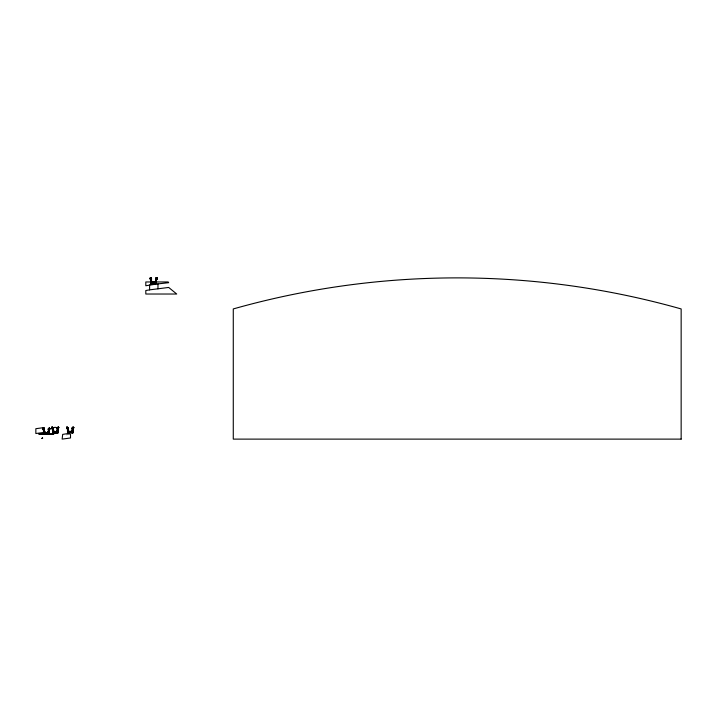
<?xml version="1.0" encoding="UTF-8"?>
<svg xmlns="http://www.w3.org/2000/svg" width="717" height="717" viewBox="0 0 717 717"><rect width="100%" height="100%" fill="white"/><g stroke="black" fill="none" stroke-linecap="round" stroke-linejoin="round"><path stroke-width="0.54" stroke-dasharray="3.58 2.69" d="M66.331 434.905L70.508 434.341"/><path stroke-width="1.08" d="M42.581 437.872L41.971 438.302L42.509 438.06M43.289 429.25L43.737 434.179L48.873 434.179C48.272 428.255 51.167 427.932 49.025 429.591M48.702 430.675L48.693 430.039M44.104 429.295C45.019 425.28 41.461 432.476 46.211 433.265C48.577 433.767 49.312 430.083 48.801 429.474C49.509 431.213 47.456 432.96 48.559 430.37M53.022 433.122L52.278 428.336M52.924 427.529C51.274 430.63 57.046 434.17 57.485 429.16M57.62 429.465L57.459 430.585M53.148 428.47C50.333 433.274 60.058 433.059 57.414 428.219M57.916 428.766C59.995 424.733 57.772 430.451 57.835 427.431M57.754 433.122L57.799 430.648L57.754 433.122C56.742 423.935 60.094 428.076 57.853 428.578M67.434 428.551C66.618 427.556 67.694 427.968 67.595 433.122L72.731 433.122L73.403 427.171L73.708 427.941L72.865 428.551L73.726 427.941L73.134 428.237M72.148 428.47C73.734 430.998 71.413 425.692 72.578 429.94M67.792 427.422L68.232 430.254L67.712 430.648L70.06 432.208L72.551 430.872L72.426 427.977L73.726 427.628L72.829 427.431M73.69 427.574C73.152 426.023 72.659 429.743 73.708 427.502M151.43 283.869L150.955 281.494L150.946 283.869L150.695 280.464L151.206 278.752L151.619 281.485L153.931 282.543L155.643 281.234L155.786 278.169L157.005 278.062L156.198 281.396M154.8 282.292L155.607 281.261L156.154 282.677L156.163 281.485L155.679 283.869L156.118 281.575L156.163 283.869L150.973 283.869L150.911 281.396M155.688 278.734L155.679 281.091L154.603 282.301L156.27 280.697L155.58 278.617M155.912 279.03C157.848 284.622 148.643 283.26 151.09 278.411M155.849 279.065L156.288 280.499L155.831 280.508M157.131 278.339C155.419 281.109 157.292 276.556 157.113 278.68C156.915 277.031 156.315 280.078 156.969 278.689C157.122 278.268 156.736 277.434 157.131 278.68M43.952 434.179L43.692 431.795L43.692 434.179C43.603 431.697 44.257 431.616 43.692 432.978L44.167 434.179L44.212 427.565L35.85 428.694L35.85 433.525L44.212 432.396C45.099 433.086 48.622 434.215 48.729 430.998M48.702 434.179L48.702 431.921L48.093 431.571M48.756 432.978L48.899 431.786L48.424 434.179L48.935 431.706M48.998 429.635C50.548 427.475 49.545 429.591 49.204 429.358M57.172 427.762C57.96 432.046 57.288 427.735 57.557 431.93L57.656 430.935L57.279 433.122L57.719 430.827L57.71 433.122L52.574 433.122L52.556 430.756L52.637 431.93L52.852 431.258M67.506 430.648L67.55 433.122L67.55 430.756L68.016 433.122L67.577 430.8L67.631 431.93L67.855 431.258M72.614 433.122L72.793 430.648L72.56 431.087M156.001 281.781L155.965 283.869M48.873 431.858L48.846 434.179L48.819 431.939M67.353 427.287C67.031 430.792 66.161 424.428 67.452 428.578M43.531 429.537C42.644 429.465 42.42 426.49 43.594 429.635M43.647 431.706L43.71 432.978L43.88 432.145M52.323 428.399C51.687 428.291 51.543 426.839 51.929 427.368C52.601 429.806 51.041 425.773 52.449 428.578C51.615 427.735 52.018 428.085 52.171 428.237M67.165 428.237L66.708 427.287L67.586 427.556M67.622 430.89L67.945 433.122M151.386 282.157L150.973 282.677L150.955 281.485L150.955 283.869M151.592 279.038L150.839 280.697L152.076 282.597L152.434 281.978L152.596 282.91L154.137 282.973L155.858 281.781L155.401 281.127L155.822 281.7M57.934 428.461C60.058 425.531 57.477 429.617 58.22 428.166C58.158 429.313 58.498 425.961 58.651 427.95M72.498 433.122L72.265 428.121M73.663 427.431C73.349 426.696 73.08 429.125 73.582 427.413M155.804 281.136L154.451 282.91C154.056 281.656 153.94 283.556 155.786 281.476M156.109 281.584L156.109 282.677L156.028 281.727M52.816 431.195L52.637 431.93L52.574 430.8L52.601 431.93M67.801 431.93L67.81 431.195M151.036 283.869L150.982 281.548L151.35 283.869M43.065 428.228C41.936 429.492 42.76 428.434 43.513 429.519M51.812 427.215L51.57 427.941L52.251 428.318M67.165 428.246L66.564 427.941L66.995 427.395M151.144 281.835L151.206 283.869M151.547 281.933L152.712 282.91C151.645 281.826 153.752 282.668 154.693 282.785M154.621 282.023L154.513 282.91L154.334 282.417L153.814 282.946L155.329 281.414M155.114 282.193L153.994 282.91L155.051 281.987M156.064 282.677L156.055 281.682M156.924 277.999C156.207 280.338 158.116 277.479 156.198 278.053M153.976 282.516L153.438 282.91C153.967 282.713 153.214 281.996 152.604 282.91L152.425 281.996M51.66 427.404C52.162 427.717 51.149 428.425 52.502 427.511C53.99 429.044 50.611 426.23 52 428.121C51.534 427.637 51.839 428.649 51.803 427.35C52.26 427.466 50.683 428.085 52.502 427.314M152.524 282.274L152.838 282.91L151.834 281.898M48.639 434.179L48.702 432.145M57.557 433.122L57.566 431.087M153.483 282.579L152.838 282.91L152.757 282.417L152.766 282.91L152.604 282.346L153.438 282.91M43.854 432.091L43.782 434.179M48.424 434.179L48.55 432.369L48.496 432.978M57.279 433.122L57.369 431.356L57.351 431.93M48.559 430.541C47.797 426.83 49.518 431.491 47.492 432.53C44.902 433.884 42.357 431.473 44.329 428.999M53.112 427.78C49.724 430.971 57.512 434.43 57.297 430.352M66.869 428.013C66.887 427.708 66.582 428.802 67.031 427.224C66.69 428.291 69.692 435.963 72.713 430.514M44.042 432.36L44.015 432.978L44.122 432.468M151.296 282.05L151.278 282.677L151.26 281.996M48.595 432.306L48.639 432.978L48.631 432.252M56.311 431.715L55.155 432.288L54.617 431.84M57.521 431.159L57.351 433.122M71.422 431.589L70.149 432.288L69.603 431.885M44.221 432.405L43.638 430.334L44.535 432.037L43.612 431.195L45.404 432.683L48.084 432.674L47.967 432.163L47.313 432.387L47.43 433.095M52.717 429.142L53.381 431.437M67.792 430.8C68.742 429.877 67.264 431.114 68.375 431.437M152.309 281.906L151.484 282.095L152.094 281.718M154.397 282.91L154.263 282.444M58.391 428.013C58.104 428.784 59.045 426.615 57.665 427.368M72.614 431.93L72.596 431.034M73.017 428.354L73.528 427.413L73.053 428.318M156.279 279.28C157.668 277.264 156.333 279.917 156.745 278.788M53.183 427.941L52.655 429.133M152.766 282.91L152.721 282.399L152.766 282.91L153.339 282.543M48.577 430.37C48.998 431.168 48.496 428.721 48.55 429.913M52.888 429.662L52.404 429.564L54.053 431.526A2.268 2.268 0 0 0 57.423 429.564L57.665 428.425L57.414 429.313M155.912 280.213L156.198 279.531L155.553 279.218M44.042 428.488C42.402 428.551 42.491 428.336 43.459 429.456M69.191 431.526C67.667 432.754 74.156 430.63 72.426 429.313M151.395 278.671C148.114 277.354 152.291 280.365 150.489 278.913C150.929 280.213 149.889 276.717 150.794 279.505M154.191 282.91L154.155 282.471M152.658 282.91L152.685 282.381M45.323 432.745C47.17 433.857 49.814 429.815 47.77 432.647M72.417 430.953C71.566 431.016 69.531 432.172 71.799 431.553M66.591 427.502L66.959 428.094L66.717 427.314M72.444 429.465C73.788 431.786 66.269 433.14 68.151 428.47M48.227 432.548C46.946 432.073 46.587 433.74 47.94 431.813M55.926 432.1L57.118 430.666M71.288 432.037L71.108 431.526L70.239 432.208M152.918 282.91L152.9 282.453M52.959 430.209L52.52 430.325L52.834 428.13M67.891 429.913C68.043 431.123 66.977 428.712 68.034 428.587M72.946 427.484L72.856 427.18C72.256 427.404 74.819 428.219 72.704 427.287M151.359 279.711L150.812 280.499L151.26 279.065M155.912 280.365L155.464 281.503M49.07 429.519L49.76 429.017L49.473 428.21L49.814 428.999L49.061 429.528L49.805 429.008M73.475 427.628L73.421 428.013M156.351 278.223L155.526 278.689L157.113 278.375L156.458 279.065M43.325 429.313L42.733 428.56M48.693 430.827L48.254 431.491M150.57 278.967C149.736 276.986 150.785 279.908 150.274 278.761C150.749 280.248 150.453 276.708 149.996 278.68C151.17 279.038 149.539 279.074 150.758 278.223M155.607 281.261L155.777 280.759L155.472 281.163M57.53 429.151L57.405 427.44M72.067 428.121L72.542 428.103L72.121 427.941M72.327 428.121L72.525 427.314M72.471 428.13L72.345 428.874M47.071 433.149L46.031 433.256L46.883 433.122M55.066 432.208L55.066 431.804M69.54 431.724C71.144 432.718 67.954 430.379 69.71 432.181M150.4 278.823C150.382 278.169 149.925 278.77 150.471 278.913M67.882 429.483L67.712 428.434L67.864 429.313M43.137 429.169C42.859 428.327 42.581 429.806 43.495 428.685M58.561 427.26L58.122 428.255M156.79 278.814C156.342 279.307 157.346 278.339 156.736 278.062M49.527 428.228C49.993 429.214 49.581 427.224 48.424 429.313M58.471 428.031L58.274 427.224L58.301 428.076M57.1 431.365L57.414 430.227M72.3 430.03C72.184 429.994 71.359 432.459 72.121 430.765M43.585 428.237L43.916 428.372M52.449 427.18C53.596 427.807 51.257 427.296 51.983 427.233M150.364 278.841C149.037 277.775 151.637 278.277 150.937 277.945M52.655 428.605L52.744 429.617M67.649 429.133L67.721 430.46M67.774 429.151L67.837 430.406L68.823 431.392M151.179 279.89L151.341 281.118M151.305 279.917L151.762 282.364L152.201 281.817M156.351 278.304L156.898 278.725M72.435 429.922L72.82 429.626M49.088 428.255L49.625 428.3L49.446 429.133L49.814 428.605M44.069 429.922L43.898 429.16L44.033 430.818M151.305 278.187C148.993 278.519 150.453 278.501 150.418 277.927M43.692 431.204L44.391 431.302L44.284 432.243M67.515 430.325C68.832 430.325 69.101 432.683 68.061 430.057M150.893 280.544L152.479 282.65M46.031 433.256L45.87 432.826L46.901 432.781M54.886 432.199L54.779 431.804M57.423 429.662L57.826 429.456M48.998 428.237L49.787 428.685L49.428 428.237M58.552 427.61L58.588 427.475M72.462 427.368L72.722 427.475M72.811 429.806L72.776 430.325L72.193 430.119M155.795 278.644L156.261 277.927M42.912 428.47C43.271 428.748 42.563 428.587 43.19 428.533M150.445 278.097L150.238 278.779M51.57 427.628L52.045 427.287M43.943 430.048L43.952 431.141M44.033 429.913L43.62 430.505M54.886 431.795L53.596 431.715L54.913 431.993M151.224 279.899L151.296 279.442M48.864 431.571L48.541 429.582M57.683 430.128L57.575 428.811M67.506 427.592L67.613 427.224M151.242 278.115L150.937 278.447L151.018 277.972M152.174 282.086L151.887 281.521L151.493 281.978M43.638 430.334L44.275 429.089M58.498 427.977L58.328 427.233M69.119 431.526L68.635 431.652M48.066 431.912C46.883 432.521 47.51 432.978 47.627 432.459M71.61 431.195L71.135 431.589L71.942 430.514M48.227 431.24L48.971 431.195L48.962 430.505M57.719 427.475L57.154 427.861M155.634 278.716L155.723 279.469M45.861 433.229L45.207 432.539L45.162 433.095M151.377 281.449L151.341 280.768L151.601 281.889M48.38 431.706L48.281 431.195M72.372 430.012L72.22 430.478M71.978 431.491L71.395 431.544M52.556 429.626L52.547 430.146M72.632 430.299L72.704 428.766M155.822 280.23L156.225 280.195M66.771 427.449L66.663 427.959L66.78 427.251M155.912 281.548L155.455 280.992L156.216 280.544M49.661 428.569L48.953 428.416M45.691 433.193L45.942 432.835M53.004 428.318L52.789 428.829M150.122 278.223L150.149 278.734L150.256 278.223M46.901 433.193L46.381 433.265M55.756 432.145L55.765 431.724M43.594 428.703L43.576 428.3M151.233 278.913L150.857 278.393L151.332 278.268M71.557 431.813L71.431 431.213M43.809 429.841L44.024 429.322M155.858 281.154L156.046 279.872M156.118 281.261L155.786 280.804M52.906 429.169L52.431 429.169L52.87 429.313M67.9 429.169L67.461 428.981L67.918 429.017M48.855 428.345L48.729 429.68M72.283 427.986L72.784 427.592M73.251 427.628L73.286 428.094M52.87 429.77L52.44 429.949L52.906 429.913M42.733 428.685L43.181 428.533M66.591 427.628L67.443 427.207M56.849 431.607L55.075 432.001M155.248 282.355L154.791 281.906M48.541 430.227L48.899 429.985M57.396 429.169L57.584 428.623M72.784 429.107L72.381 429.017M151.242 279.415L151.448 278.653M151.439 279.325L151.556 279.218M46.202 432.862C44.705 433.301 43.432 429.564 44.391 432.163M72.65 430.478L71.754 431.5M67.846 431.034L68.518 430.747M44.122 429.429L43.809 431.347M69.047 431.975L69.37 432.1M152.613 282.346L152.416 282.785M155.006 281.718L155.741 281.942L155.374 281.638M67.783 428.47L67.864 427.977M57.396 430.558L57.208 431.016M49.276 429.295L49.572 428.56L49.195 429.375M58.256 427.628L57.683 427.224M48.514 429.008L48.89 428.443M48.263 428.999L48.747 428.318M53.927 431.831L54.053 431.526A2.268 2.268 0 0 1 54.017 427.601A2.268 2.268 0 0 1 57.423 429.564M67.488 429.806L67.882 429.662M57.109 431.141L55.98 431.751M155.114 282.453L154.675 281.996M71.996 430.863L72.336 431.195L71.7 430.872M55.541 432.261L55.594 431.768M70.535 432.261L70.696 431.742M52.601 427.673L52.359 427.171M43.728 431.571L44.212 431.105M67.998 430.03L68.258 430.567M45.296 432.79L45.171 432.306L46.22 432.951M44.176 431.553L45.072 432.503M68.258 430.89L68.984 431.491L68.689 430.971M48.335 431.867L47.6 432.692M48.478 428.56L48.899 428.667M155.75 278.259L155.93 278.062M44.024 432.01L44.499 431.571M150.884 280.195L151.287 280.41M44.884 432.862L45.171 432.306M155.849 281.996L155.903 282.677L155.93 281.889M45.87 433.158L45.225 432.342M44.651 431.813L44.499 432.674L45.037 432.234M53.497 431.096L53.363 431.625L53.694 431.311M72.354 433.122L72.516 431.159L72.498 431.93M72.274 431.464L72.354 431.93L72.318 431.41M56.975 431.034L56.455 431.634M43.889 428.685L44.096 428.569M52.484 429.456L52.924 429.017M71.834 431.338L72.784 429.976M68.321 431.491L68.509 430.756M151.574 280.885L150.982 281.261M153.555 283.036L153.626 282.579M48.648 431.858L48.156 431.446M71.709 431.446L71.189 431.84M68.124 428.461L67.676 427.538M151.296 279.917L150.893 280.024M47.806 432.709L47.313 432.844M49.491 429.151L49.688 429.008M151.287 281.7L151.861 281.539M57.432 429.77L57.826 429.626M151.296 278.295L151.206 278.752M72.175 428.461L72.569 428.246L72.498 428.99M150.319 278.339L150.113 278.725M44.06 430.075L43.656 430.164M153.295 282.946L153.214 282.91M48.559 432.01L48.595 432.091M44.436 431.446L43.934 431.858M71.01 431.634L70.92 432.1M47.268 432.745L46.668 432.889M57.297 428.793L57.736 428.605M151.233 278.868L151.61 278.859M48.926 431.034L48.559 430.971M47.161 432.907L46.372 433.005M54.716 432.181L54.483 431.759M47.851 431.921L48.469 432.154M155.499 278.859L155.947 278.85L155.526 278.689M48.442 429.617L48.245 429.08M68.187 428.291L68.178 427.941M67.828 428.085L68.043 427.906M150.955 280.894L151.412 280.912M156.019 279.711L155.804 279.272M45.153 432.548L45.503 432.718M153.949 282.659L154.531 282.202M48.613 429.223L48.236 429.169M149.602 289.865L145.811 290.502L145.811 294.024L176.732 294.024L168.674 287.445L149.602 289.865L149.602 284.882M155.311 284.246L145.811 285.751L145.811 281.96L168.19 281.96L168.674 282.695L157.211 283.986M69.325 433.31L62.675 434.403L62.146 439.109L70.508 437.979L70.508 434.341M41.819 438.517L42.653 438.401M153.958 282.722L153.304 282.803M55.576 432.1L54.904 432.055M70.571 432.1L69.737 432.037M155.499 278.949L155.876 278.868M43.62 430.684L44.006 430.675M152.757 282.22L154.352 282.22M151.305 280.58L151.879 281.718M53.327 431.491L53.399 430.98M67.479 429.456L67.855 429.465M153.474 282.695L152.416 282.408M53.21 428.21L52.753 428.157L53.192 428.291M46.058 432.987L45.592 432.898M153.142 282.785L152.506 282.588M69.585 431.939L69.011 431.661M69.558 432.073L68.42 431.383M52.493 427.368L52.906 427.897M45.574 432.951L44.705 432.288M45.072 432.889L44.4 432.369M152.416 282.014L151.95 281.656M68.742 431.5L67.918 430.738M53.748 431.5L53.291 431.069M44.866 432.208L44.517 431.724M156.172 277.945L156.351 278.375L156.351 277.918M52.977 430.702L52.592 429.967M151.135 281.019L150.964 280.544M43.916 432.199L43.952 432.978M151.341 282.104L151.35 282.677M43.719 431.858L43.737 432.978L43.692 431.795M151.027 281.638L151.036 282.677M67.559 430.765L67.55 431.93M48.881 431.822L48.89 432.978M156.163 283.869L156.163 281.485L156.109 283.869M157.964 283.887L157.964 288.87M155.831 283.869L155.804 282.059L155.679 283.869M52.879 433.122L52.547 430.738L52.637 433.122M72.749 430.747L72.704 433.122L72.722 430.8M154.451 282.373L154.505 282.91L154.478 282.355M54.68 432.405L54.671 433.122L54.743 432.405L54.851 433.122L55.541 432.405L55.63 433.122L55.63 432.405L55.621 433.122L55.514 432.405L55.388 433.122L54.725 432.405L54.671 433.122L54.698 432.405M156.163 281.476L156.154 282.677L156.145 281.512M52.565 430.765L52.574 431.93L52.547 430.747M57.745 430.765L57.71 431.93L57.727 430.8M43.791 431.993L43.782 432.978L43.791 431.993M67.649 430.935L67.631 431.93L67.676 430.989M55.621 432.405L55.559 433.122L55.576 432.405M151.108 281.781L151.09 282.677L151.081 281.727M54.77 432.405L54.824 433.122L54.797 432.405M55.514 432.405L55.487 433.122L55.487 432.405M57.593 431.034L57.557 431.93L57.593 431.034M52.78 431.141L52.744 431.93L52.744 431.087M54.886 432.405L54.922 433.122L54.851 432.405M55.388 432.405L55.308 433.122L55.352 432.405M54.994 432.405L55.03 433.122L54.958 432.405M55.236 432.405L55.236 433.122L55.236 432.405M53.676 433.749L38.906 433.749L38.906 434.385L53.676 434.385L53.676 433.749M681.15 439.118L233.276 439.118L233.276 308.937A822.991 822.991 0 0 1 681.15 308.937L681.15 439.118M150.955 282.677L150.946 281.485L150.955 282.677M55.63 433.122L55.63 432.405L55.63 433.122"/></g></svg>
